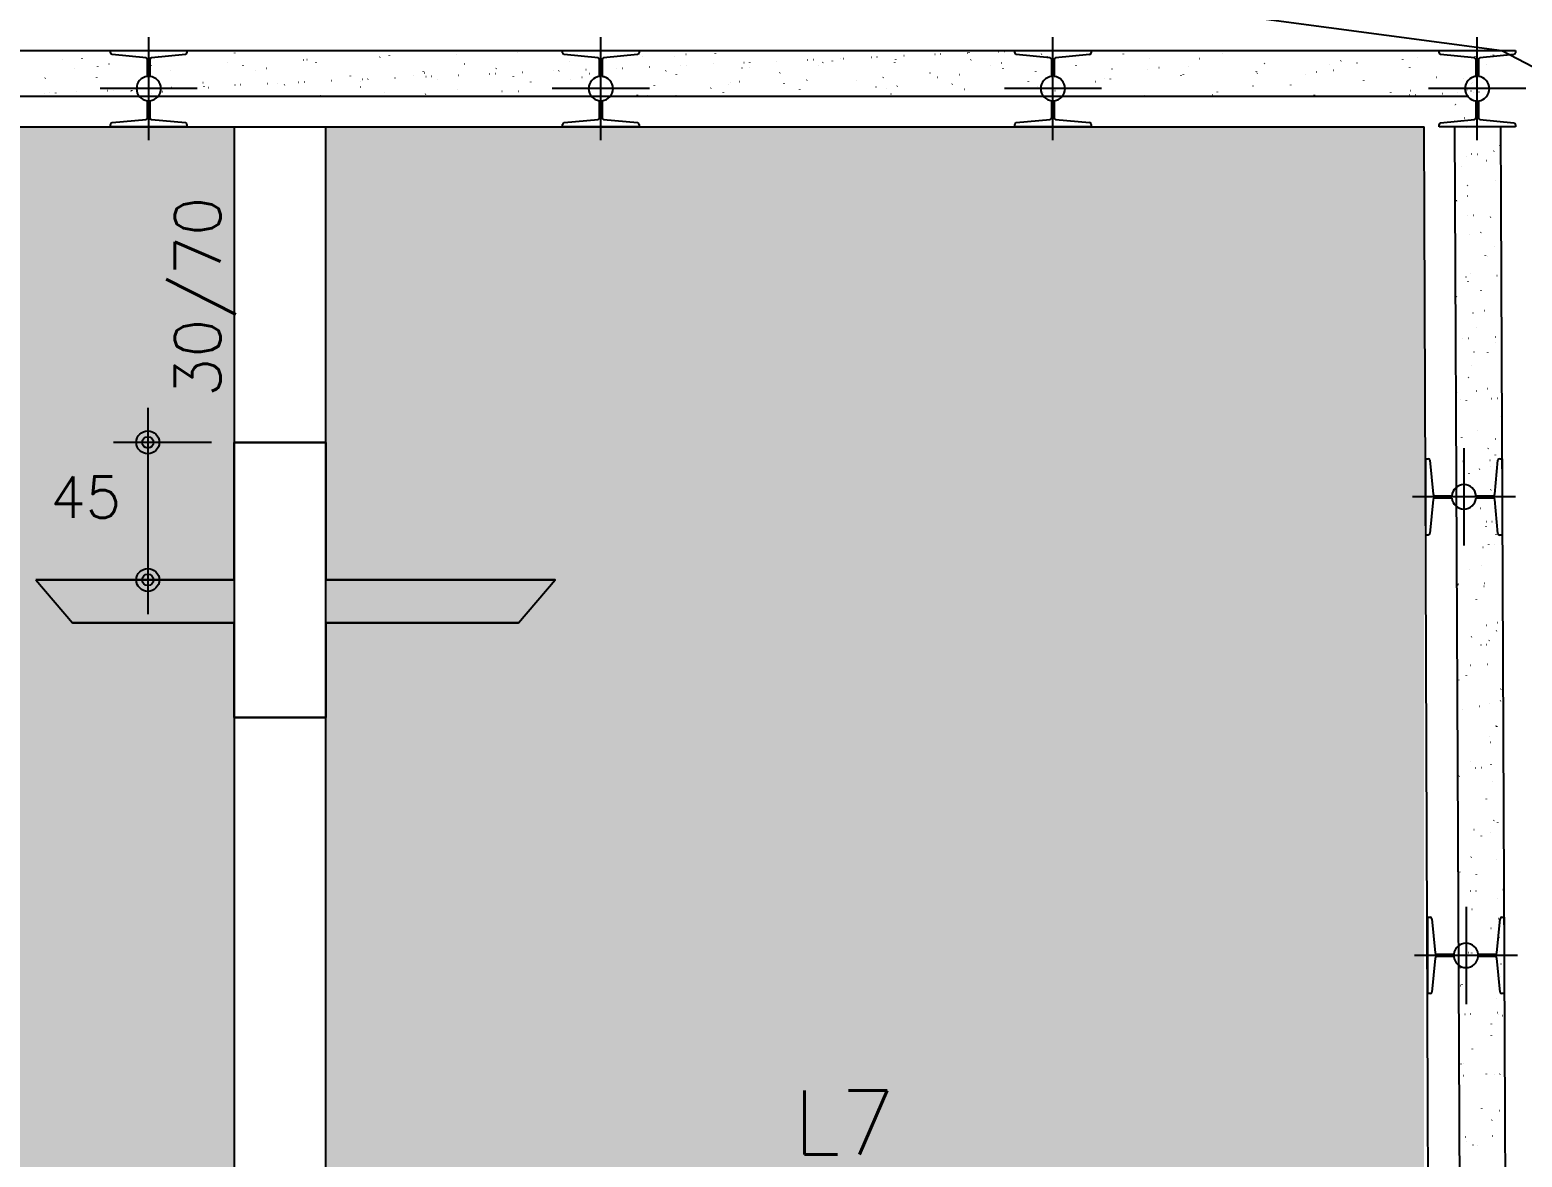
# Model space of a CAD drawing. Extents: x -40810 to 33675, y -2018 to 21213.
# Drawn here: x 17947 to 18435.5, y 3717.1 to 4086 of the extents above; entities that cross this region are included whole.
import ezdxf

# ---------------------------------------------------------------- set-up
doc = ezdxf.new("R2010")
doc.units = 0
doc.layers.get('0').update_dxf_attribs({"color": 1, "lineweight": 9})
for name, color, linetype in [('1', 5, 'Continuous'), ('10', 7, 'Continuous'), ('11', 22, 'Continuous'), ('130', 24, 'Continuous'), ('18', 9, 'Continuous'), ('19', 5, 'Continuous'), ('26', 1, 'Continuous'), ('30', 15, 'Continuous'), ('49', 20, 'Continuous'), ('51', 6, 'Continuous')]:
    doc.layers.add(name, color=color, linetype=linetype)
doc.styles.get("Standard").update_dxf_attribs({"font": 'romans.shx', "width": 0.8})

# ---------------------------------------------------------------- blocks, each defined once
blk = doc.blocks.new('_H9EFD498501-004')
for p, q in [((3967.79707, 4538.420024), (3967.842727, 4538.479525)), ((3963.982634, 4534.635244), (3963.998835, 4534.638835)), ((3963.982634, 4534.635244), (3963.982634, 4534.635244)), ((3958.55694, 4529.193297), (3958.55694, 4529.193297)), ((3958.55694, 4529.193297), (3958.55694, 4529.193297)), ((3958.55694, 4529.193297), (3958.55694, 4529.193297)), ((3961.542046, 4530.268318), (3961.587704, 4530.32782)), ((3962.868451, 4529.784808), (3962.878241, 4529.859166)), ((3963.534407, 4529.410618), (3963.609335, 4529.41389)), ((3965.407622, 4529.492405), (3965.482551, 4529.495676)), ((3957.466791, 4524.957342), (3957.466791, 4524.957342)), ((3957.466791, 4524.957342), (3957.466791, 4524.957342)), ((3957.466791, 4524.957342), (3957.466791, 4524.957342)), ((3957.798164, 4525.389195), (3957.843821, 4525.448697)), ((3957.487719, 4520.304798), (3957.487719, 4520.304798)), ((3957.487719, 4520.304798), (3957.487719, 4520.304798)), ((3960.62039, 4520.999294), (3960.693612, 4521.015527)), ((3961.277664, 4517.701573), (3961.287453, 4517.775932)), ((3957.53837, 4509.044691), (3957.53837, 4509.044691)), ((3957.53837, 4509.044691), (3957.53837, 4509.044691)), ((3962.961383, 4509.281465), (3963.036311, 4509.284736)), ((3965.003497, 4509.080448), (3965.076719, 4509.096681)), ((3970.369298, 4510.146527), (3970.414955, 4510.206029)), ((3972.364767, 4511.877087), (3972.374557, 4511.951445)), ((3957.545646, 4507.427082), (3957.545646, 4507.427082)), ((3957.545646, 4507.427082), (3957.545646, 4507.427082)), ((3957.545646, 4507.427082), (3957.545646, 4507.427082)), ((3959.613455, 4505.060652), (3959.623244, 4505.13501)), ((3961.342387, 4508.2688), (3961.415609, 4508.285033)), ((3967.9723, 4507.022698), (3968.017957, 4507.0822)), ((3970.876769, 4500.574615), (3970.886558, 4500.648974)), ((3957.603573, 4494.549367), (3957.603573, 4494.549367)), ((3957.603573, 4494.549367), (3957.603573, 4494.549367)), ((3961.698274, 4495.45714), (3961.771496, 4495.473373)), ((3961.717276, 4498.870993), (3961.762933, 4498.930494)), ((3957.608222, 4493.515968), (3957.608222, 4493.515968)), ((3957.608222, 4493.515968), (3957.608222, 4493.515968)), ((3957.608222, 4493.515968), (3957.608222, 4493.515968)), ((3957.624257, 4489.951194), (3957.624257, 4489.951194)), ((3957.624257, 4489.951194), (3957.624257, 4489.951194)), ((3957.624257, 4489.951194), (3957.624257, 4489.951194)), ((3957.973393, 4493.99187), (3958.019051, 4494.051371)), ((3958.125456, 4493.75818), (3958.135245, 4493.832538)), ((3972.503722, 4489.593958), (3972.578651, 4489.597229)), ((3957.628785, 4488.944504), (3957.628785, 4488.944504)), ((3957.628785, 4488.944504), (3957.628785, 4488.944504)), ((3957.628785, 4488.944504), (3957.628785, 4488.944504)), ((3961.78893, 4489.12614), (3961.863858, 4489.129411)), ((3963.662145, 4489.207926), (3963.737074, 4489.211198)), ((3969.285981, 4488.491381), (3969.29577, 4488.565739)), ((3957.6615, 4481.671651), (3957.6615, 4481.671651)), ((3957.6615, 4481.671651), (3957.6615, 4481.671651)), ((3957.6615, 4481.671651), (3957.6615, 4481.671651)), ((3962.420271, 4482.726645), (3962.493493, 4482.742878)), ((3966.081381, 4483.538294), (3966.154604, 4483.554527)), ((3967.621772, 4475.850459), (3967.631561, 4475.924817)), ((3968.14753, 4475.625373), (3968.193187, 4475.684874)), ((3970.544528, 4478.749201), (3970.590185, 4478.808703)), ((3962.776158, 4469.914986), (3962.84938, 4469.931219)), ((3957.719201, 4468.844317), (3957.719201, 4468.844317)), ((3957.719201, 4468.844317), (3957.719201, 4468.844317)), ((3957.719427, 4468.793936), (3957.719427, 4468.793936)), ((3957.719427, 4468.793936), (3957.719427, 4468.793936)), ((3961.215906, 4468.996986), (3961.290834, 4469.000258)), ((3961.892506, 4467.473667), (3961.938163, 4467.533169)), ((3971.331269, 4469.438633), (3971.406198, 4469.441904)), ((3957.749652, 4462.074595), (3957.749652, 4462.074595)), ((3957.749652, 4462.074595), (3957.749652, 4462.074595)), ((3957.749652, 4462.074595), (3957.749652, 4462.074595)), ((3958.148623, 4462.594544), (3958.19428, 4462.654045)), ((3966.133773, 4464.547988), (3966.143563, 4464.622346)), ((3957.777354, 4455.91622), (3957.777354, 4455.91622)), ((3957.777354, 4455.91622), (3957.777354, 4455.91622)), ((3957.777354, 4455.91622), (3957.777354, 4455.91622)), ((3963.498155, 4457.184491), (3963.571378, 4457.200724)), ((3967.159265, 4457.99614), (3967.232488, 4458.012373)), ((3964.542985, 4452.464753), (3964.552775, 4452.539112)), ((3957.809616, 4448.74413), (3957.809616, 4448.74413)), ((3957.809616, 4448.74413), (3957.809616, 4448.74413)), ((3957.809616, 4448.74413), (3957.809616, 4448.74413)), ((3960.043453, 4448.841661), (3960.118381, 4448.844933)), ((3961.916668, 4448.923448), (3961.991597, 4448.926719)), ((3970.719758, 4447.351876), (3970.765415, 4447.411377)), ((3970.758245, 4449.309479), (3970.833174, 4449.312751)), ((3957.835281, 4443.038504), (3957.835281, 4443.038504)), ((3957.835281, 4443.038504), (3957.835281, 4443.038504)), ((3963.854042, 4444.372832), (3963.927264, 4444.389065)), ((3968.32276, 4444.228047), (3968.368417, 4444.287548)), ((3962.067736, 4436.076341), (3962.113393, 4436.135843)), ((3962.878776, 4439.823831), (3962.888566, 4439.89819)), ((3958.323853, 4431.197218), (3958.36951, 4431.25672)), ((3964.57604, 4431.642337), (3964.649262, 4431.65857)), ((3968.23715, 4432.453986), (3968.310372, 4432.470218)), ((3957.891083, 4430.633222), (3957.891083, 4430.633222)), ((3957.891083, 4430.633222), (3957.891083, 4430.633222)), ((3957.891083, 4430.633222), (3957.891083, 4430.633222)), ((3957.893208, 4430.160789), (3957.893208, 4430.160789)), ((3957.893208, 4430.160789), (3957.893208, 4430.160789)), ((3957.893208, 4430.160789), (3957.893208, 4430.160789)), ((3957.900031, 4428.643943), (3957.900031, 4428.643943)), ((3957.900031, 4428.643943), (3957.900031, 4428.643943)), ((3959.470429, 4428.712508), (3959.545357, 4428.715779)), ((3961.390778, 4428.52136), (3961.400567, 4428.595718)), ((3969.585792, 4429.154154), (3969.660721, 4429.157425)), ((3971.459007, 4429.23594), (3971.533936, 4429.239212)), ((3972.551302, 4423.254561), (3972.561092, 4423.328919)), ((3957.951135, 4417.283073), (3957.951135, 4417.283073)), ((3957.951135, 4417.283073), (3957.951135, 4417.283073)), ((3959.79999, 4416.438126), (3959.809779, 4416.512484)), ((3964.931926, 4418.830677), (3965.005148, 4418.84691)), ((3968.497989, 4412.830721), (3968.543647, 4412.890223)), ((3970.894988, 4415.95455), (3970.940645, 4416.014052)), ((3957.990447, 4408.543756), (3957.990447, 4408.543756)), ((3957.990447, 4408.543756), (3957.990447, 4408.543756)), ((3957.990447, 4408.543756), (3957.990447, 4408.543756)), ((3958.297976, 4408.557183), (3958.372904, 4408.560454)), ((3960.171191, 4408.638969), (3960.24612, 4408.64224)), ((3969.012768, 4409.025001), (3969.087696, 4409.028272)), ((3969.315034, 4406.911831), (3969.388256, 4406.928064)), ((3970.887093, 4410.613639), (3970.896883, 4410.687997)), ((3958.009062, 4404.405358), (3958.009062, 4404.405358)), ((3958.009062, 4404.405358), (3958.009062, 4404.405358)), ((3958.009062, 4404.405358), (3958.009062, 4404.405358)), ((3958.015894, 4402.886577), (3958.015894, 4402.886577)), ((3958.135781, 4403.797204), (3958.14557, 4403.871562)), ((3962.242966, 4404.679016), (3962.288623, 4404.738517)), ((3965.653924, 4406.100183), (3965.727146, 4406.116416)), ((3958.032514, 4399.191848), (3958.032514, 4399.191848)), ((3958.032514, 4399.191848), (3958.032514, 4399.191848)), ((3958.032514, 4399.191848), (3958.032514, 4399.191848)), ((3958.499083, 4399.799893), (3958.54474, 4399.859394)), ((3969.399095, 4399.311168), (3969.408884, 4399.385526)), ((3966.00981, 4393.288523), (3966.083033, 4393.304756)), ((3958.06699, 4391.527642), (3958.06699, 4391.527642)), ((3958.06699, 4391.527642), (3958.06699, 4391.527642)), ((3958.080862, 4388.443569), (3958.080862, 4388.443569)), ((3958.080862, 4388.443569), (3958.080862, 4388.443569)), ((3958.080862, 4388.443569), (3958.080862, 4388.443569)), ((3967.808307, 4387.227933), (3967.818096, 4387.302292)), ((3967.840315, 4388.869675), (3967.915243, 4388.872947)), ((3969.71353, 4388.951462), (3969.788459, 4388.954733)), ((3971.070217, 4384.557224), (3971.115875, 4384.616726)), ((3958.124917, 4378.649927), (3958.124917, 4378.649927)), ((3958.124917, 4378.649927), (3958.124917, 4378.649927)), ((3958.124917, 4378.649927), (3958.124917, 4378.649927)), ((3966.731808, 4380.558029), (3966.80503, 4380.574262)), ((3968.673219, 4381.433396), (3968.718876, 4381.492897)), ((3970.392918, 4381.369677), (3970.46614, 4381.38591)), ((3962.418196, 4373.28169), (3962.463853, 4373.341192)), ((3966.144098, 4374.587011), (3966.153887, 4374.66137)), ((3958.171278, 4368.343382), (3958.171278, 4368.343382)), ((3958.173945, 4367.750475), (3958.173945, 4367.750475)), ((3958.173945, 4367.750475), (3958.173945, 4367.750475)), ((3958.173945, 4367.750475), (3958.173945, 4367.750475)), ((3958.425714, 4368.35449), (3958.500643, 4368.357762)), ((3958.674313, 4368.402567), (3958.71997, 4368.462069)), ((3967.087694, 4367.746369), (3967.160917, 4367.762602)), ((3967.267291, 4368.740522), (3967.342219, 4368.743793)), ((3958.182844, 4365.772211), (3958.182844, 4365.772211)), ((3958.182844, 4365.772211), (3958.182844, 4365.772211)), ((3964.656099, 4363.28454), (3964.665889, 4363.358898)), ((3958.240771, 4352.894496), (3958.240771, 4352.894496)), ((3958.240771, 4352.894496), (3958.240771, 4352.894496)), ((3958.240771, 4352.894496), (3958.240771, 4352.894496)), ((3967.809692, 4355.015874), (3967.882914, 4355.032107)), ((3971.245447, 4353.159899), (3971.291104, 4353.2194)), ((3971.470802, 4355.827523), (3971.544024, 4355.843756)), ((3958.261693, 4348.243194), (3958.261693, 4348.243194)), ((3958.261693, 4348.243194), (3958.261693, 4348.243194)), ((3958.261693, 4348.243194), (3958.261693, 4348.243194)), ((3963.065311, 4351.201306), (3963.075101, 4351.275664)), ((3966.094838, 4348.585197), (3966.169766, 4348.588468)), ((3967.968053, 4348.666983), (3968.042982, 4348.670255)), ((3968.848449, 4350.03607), (3968.894106, 4350.095572)), ((3958.298698, 4340.01678), (3958.298698, 4340.01678)), ((3958.298698, 4340.01678), (3958.298698, 4340.01678)), ((3961.401102, 4338.560384), (3961.410892, 4338.634742)), ((3962.593425, 4341.884364), (3962.639083, 4341.943866)), ((3968.165579, 4342.204215), (3968.238801, 4342.220448)), ((3958.315376, 4336.309102), (3958.315376, 4336.309102)), ((3958.315376, 4336.309102), (3958.315376, 4336.309102)), ((3958.315376, 4336.309102), (3958.315376, 4336.309102)), ((3958.849543, 4337.005241), (3958.8952, 4337.064743)), ((3972.664416, 4334.074348), (3972.674206, 4334.148706)), ((3965.521814, 4328.456043), (3965.596742, 4328.459315)), ((3968.887576, 4329.47372), (3968.960798, 4329.489953)), ((3972.548686, 4330.285369), (3972.621908, 4330.301602)), ((3958.352109, 4328.143007), (3958.352109, 4328.143007)), ((3958.352109, 4328.143007), (3958.352109, 4328.143007)), ((3958.356625, 4327.139064), (3958.356625, 4327.139064)), ((3958.356625, 4327.139064), (3958.356625, 4327.139064)), ((3958.356625, 4327.139064), (3958.356625, 4327.139064)), ((3959.913104, 4327.257912), (3959.922893, 4327.332271)), ((3969.023679, 4318.638744), (3969.069336, 4318.698246)), ((3971.073628, 4321.991113), (3971.083418, 4322.065472)), ((3971.420677, 4321.762573), (3971.466334, 4321.822075)), ((3958.407532, 4315.82196), (3958.407532, 4315.82196)), ((3958.407532, 4315.82196), (3958.407532, 4315.82196)), ((3958.407532, 4315.82196), (3958.407532, 4315.82196)), ((3958.414552, 4314.261349), (3958.414552, 4314.261349)), ((3958.414552, 4314.261349), (3958.414552, 4314.261349)), ((3969.243463, 4316.662061), (3969.316685, 4316.678294)), ((3962.768655, 4310.487039), (3962.814312, 4310.54654)), ((3969.409419, 4309.350191), (3969.419209, 4309.42455)), ((3958.442524, 4308.04282), (3958.442524, 4308.04282)), ((3958.442524, 4308.04282), (3958.442524, 4308.04282)), ((3958.442524, 4308.04282), (3958.442524, 4308.04282)), ((3958.456807, 4304.867728), (3958.456807, 4304.867728)), ((3958.456807, 4304.867728), (3958.456807, 4304.867728)), ((3958.456807, 4304.867728), (3958.456807, 4304.867728)), ((3959.024773, 4305.607916), (3959.07043, 4305.667417)), ((3964.349361, 4308.300718), (3964.424289, 4308.30399)), ((3966.222576, 4308.382505), (3966.297505, 4308.385776)), ((3969.96546, 4303.931566), (3970.038683, 4303.947799)), ((3958.472479, 4301.383633), (3958.472479, 4301.383633)), ((3958.472479, 4301.383633), (3958.472479, 4301.383633)), ((3958.472479, 4301.383633), (3958.472479, 4301.383633)), ((3967.921421, 4298.04772), (3967.93121, 4298.122078)), ((3970.321347, 4291.119906), (3970.394569, 4291.136139)), ((3971.595907, 4290.365248), (3971.641564, 4290.424749)), ((3958.530406, 4288.505918), (3958.530406, 4288.505918)), ((3958.530406, 4288.505918), (3958.530406, 4288.505918)), ((3958.53294, 4287.942633), (3958.53294, 4287.942633)), ((3958.53294, 4287.942633), (3958.53294, 4287.942633)), ((3963.776337, 4288.171565), (3963.851265, 4288.174836)), ((3966.330633, 4285.964486), (3966.340422, 4286.038844)), ((3969.198909, 4287.241419), (3969.244566, 4287.30092)), ((3958.588333, 4275.628202), (3958.588333, 4275.628202)), ((3958.588333, 4275.628202), (3958.588333, 4275.628202)), ((3958.588333, 4275.628202), (3958.588333, 4275.628202)), ((3962.943885, 4279.089713), (3962.989542, 4279.149215)), ((3971.043345, 4278.389412), (3971.116567, 4278.405645)), ((3958.598237, 4273.426355), (3958.598237, 4273.426355)), ((3958.598237, 4273.426355), (3958.598237, 4273.426355)), ((3958.598237, 4273.426355), (3958.598237, 4273.426355)), ((3959.200002, 4274.21059), (3959.245659, 4274.270092)), ((3964.666424, 4273.323564), (3964.676213, 4273.397922)), ((3958.623355, 4267.842446), (3958.623355, 4267.842446)), ((3958.623355, 4267.842446), (3958.623355, 4267.842446)), ((3958.623355, 4267.842446), (3958.623355, 4267.842446)), ((3962.603884, 4268.01624), (3962.678812, 4268.019511)), ((3964.477099, 4268.098026), (3964.552028, 4268.101298)), ((3971.399231, 4265.577752), (3971.472453, 4265.593985)), ((3973.318676, 4268.484058), (3973.393605, 4268.487329)), ((3958.64626, 4262.750487), (3958.64626, 4262.750487)), ((3958.64626, 4262.750487), (3958.64626, 4262.750487)), ((3963.178425, 4262.021092), (3963.188215, 4262.095451)), ((3969.374139, 4255.844093), (3969.419796, 4255.903595)), ((3971.771137, 4258.967922), (3971.816794, 4259.027423)), ((3972.121229, 4252.847257), (3972.194451, 4252.86349)), ((3958.704187, 4249.872771), (3958.704187, 4249.872771)), ((3958.704187, 4249.872771), (3958.704187, 4249.872771)), ((3958.704187, 4249.872771), (3958.704187, 4249.872771)), ((3958.713771, 4247.742259), (3958.713771, 4247.742259)), ((3958.713771, 4247.742259), (3958.713771, 4247.742259)), ((3961.587637, 4249.937858), (3961.597427, 4250.012216)), ((3962.03086, 4247.887086), (3962.105788, 4247.890358)), ((3963.119115, 4247.692388), (3963.164772, 4247.751889)), ((3972.146223, 4248.328733), (3972.221152, 4248.332004)), ((3958.739668, 4241.984982), (3958.739668, 4241.984982)), ((3958.739668, 4241.984982), (3958.739668, 4241.984982)), ((3958.739668, 4241.984982), (3958.739668, 4241.984982)), ((3959.375232, 4242.813265), (3959.420889, 4242.872766)), ((3972.674741, 4244.113371), (3972.68453, 4244.18773)), ((3958.762114, 4236.995055), (3958.762114, 4236.995055)), ((3959.297119, 4237.113663), (3959.370341, 4237.129896)), ((3959.923428, 4237.296936), (3959.933218, 4237.371294)), ((3972.477115, 4240.035598), (3972.550337, 4240.051831)), ((3971.186742, 4232.8109), (3971.196532, 4232.885258)), ((3958.799169, 4228.757343), (3958.799169, 4228.757343)), ((3958.804186, 4227.642072), (3958.804186, 4227.642072)), ((3958.804186, 4227.642072), (3958.804186, 4227.642072)), ((3958.804186, 4227.642072), (3958.804186, 4227.642072)), ((3960.858407, 4227.731761), (3960.933335, 4227.735033)), ((3962.731622, 4227.813548), (3962.806551, 4227.816819)), ((3971.573199, 4228.199579), (3971.648128, 4228.202851)), ((3971.946367, 4227.570596), (3971.992024, 4227.630098)), ((3973.199113, 4227.305103), (3973.272335, 4227.321336)), ((3958.820041, 4224.11734), (3958.820041, 4224.11734)), ((3958.820041, 4224.11734), (3958.820041, 4224.11734)), ((3958.820041, 4224.11734), (3958.820041, 4224.11734)), ((3969.549369, 4224.446768), (3969.595026, 4224.506269)), ((3969.595954, 4220.727666), (3969.605744, 4220.802024)), ((3963.294345, 4216.295062), (3963.340002, 4216.354563)), ((3958.877968, 4211.239624), (3958.877968, 4211.239624)), ((3959.550462, 4211.415939), (3959.596119, 4211.47544)), ((3960.375003, 4211.571509), (3960.448226, 4211.587742)), ((3973.554999, 4214.493444), (3973.628222, 4214.509677)), ((3958.881099, 4210.543608), (3958.881099, 4210.543608)), ((3958.881099, 4210.543608), (3958.881099, 4210.543608)), ((3958.881099, 4210.543608), (3958.881099, 4210.543608)), ((3958.894602, 4207.541885), (3958.894602, 4207.541885)), ((3958.894602, 4207.541885), (3958.894602, 4207.541885)), ((3960.285383, 4207.602608), (3960.360311, 4207.605879)), ((3967.931745, 4208.086744), (3967.941535, 4208.161102)), ((3970.400746, 4208.044254), (3970.475675, 4208.047526)), ((3972.273961, 4208.126041), (3972.34889, 4208.129312)), ((3958.935895, 4198.361909), (3958.935895, 4198.361909)), ((3958.935895, 4198.361909), (3958.935895, 4198.361909)), ((3958.935895, 4198.361909), (3958.935895, 4198.361909)), ((3966.443747, 4196.784272), (3966.453536, 4196.858631)), ((3969.724598, 4193.049442), (3969.770255, 4193.108943)), ((3972.121596, 4196.173271), (3972.167254, 4196.232772)), ((3958.985017, 4187.441698), (3958.985017, 4187.441698)), ((3958.985017, 4187.441698), (3958.985017, 4187.441698)), ((3958.985017, 4187.441698), (3958.985017, 4187.441698)), ((3959.11293, 4187.447283), (3959.187858, 4187.450554)), ((3960.986145, 4187.529069), (3961.061074, 4187.532341)), ((3969.827722, 4187.915101), (3969.902651, 4187.918372)), ((3958.993822, 4185.484193), (3958.993822, 4185.484193)), ((3961.452887, 4186.029355), (3961.52611, 4186.045588)), ((3963.469575, 4184.897736), (3963.515232, 4184.957238)), ((3964.852959, 4184.701038), (3964.862748, 4184.775396))]:
    blk.add_line(p, q)
blk = doc.blocks.new('_H9EFD498501-005')
for p, q in [((3501.920437, 4540.073619), (3501.930226, 4540.147977)), ((3508.216231, 4540.370716), (3508.261888, 4540.430218)), ((3516.985874, 4538.662909), (3517.059096, 4538.679142)), ((3525.758853, 4541.065568), (3525.768642, 4541.139926)), ((3530.16587, 4541.584844), (3530.239092, 4541.601077)), ((3533.18327, 4541.282705), (3533.228927, 4541.342207)), ((3555.753311, 4539.070866), (3555.798968, 4539.130367)), ((3558.150309, 4542.194695), (3558.195966, 4542.254196)), ((3580.72035, 4539.982855), (3580.766007, 4540.042356)), ((3581.777297, 4540.136264), (3581.850519, 4540.152497)), ((3584.77242, 4539.121116), (3584.78221, 4539.195475)), ((3605.687389, 4540.894844), (3605.733046, 4540.954346)), ((3608.787047, 4541.451516), (3608.796836, 4541.525874)), ((3630.654428, 4541.806833), (3630.700085, 4541.866335)), ((3632.698884, 4543.001152), (3632.708674, 4543.07551)), ((3633.388724, 4538.687684), (3633.461946, 4538.703917)), ((3650.595941, 4542.502433), (3650.669163, 4542.518666)), ((3655.621467, 4542.718822), (3655.667124, 4542.778324)), ((3667.800614, 4539.507064), (3667.810404, 4539.581423)), ((3691.712452, 4541.056701), (3691.722241, 4541.131059)), ((3702.207368, 4541.053853), (3702.28059, 4541.070086)), ((3705.868478, 4541.865501), (3705.9417, 4541.881734)), ((3705.903418, 4538.266341), (3705.978347, 4538.269612)), ((3714.744995, 4538.652373), (3714.819923, 4538.655644)), ((3715.550868, 4542.048649), (3715.560657, 4542.123007)), ((3724.860358, 4539.094019), (3724.935287, 4539.09729)), ((3726.733573, 4539.175805), (3726.808502, 4539.179077)), ((3735.57515, 4539.561837), (3735.650079, 4539.565108)), ((3745.690513, 4540.003483), (3745.765442, 4540.006755)), ((3747.563729, 4540.085269), (3747.638657, 4540.088541)), ((3749.2346, 4538.215073), (3749.280257, 4538.274575)), ((3750.726019, 4539.112249), (3750.735808, 4539.186608)), ((3753.818795, 4539.605273), (3753.892017, 4539.621506)), ((3756.405306, 4540.471301), (3756.480234, 4540.474573)), ((3757.479905, 4540.416922), (3757.553127, 4540.433155)), ((3766.520669, 4540.912947), (3766.595597, 4540.916219)), ((3768.393884, 4540.994734), (3768.468813, 4540.998005)), ((3774.201639, 4539.127062), (3774.247296, 4539.186564)), ((3774.564435, 4540.104198), (3774.574225, 4540.178556)), ((3777.235461, 4541.380765), (3777.31039, 4541.384037)), ((3787.350824, 4541.822412), (3787.425753, 4541.825683)), ((3789.22404, 4541.904198), (3789.298968, 4541.907469)), ((3798.065616, 4542.29023), (3798.140545, 4542.293501)), ((3798.579062, 4542.434597), (3798.588851, 4542.508955)), ((3799.168678, 4540.039052), (3799.214335, 4540.098553)), ((3808.18098, 4542.731876), (3808.255908, 4542.735147)), ((3809.091332, 4538.968342), (3809.164554, 4538.984575)), ((3810.054195, 4542.813662), (3810.129124, 4542.816934)), ((3822.271328, 4541.890277), (3822.34455, 4541.90651)), ((3824.135717, 4540.951041), (3824.181374, 4541.010542)), ((3849.102756, 4541.86303), (3849.148413, 4541.922531)), ((3857.592629, 4540.490146), (3857.602419, 4540.564504)), ((3873.882755, 4540.441697), (3873.955977, 4540.45793)), ((3874.069795, 4542.775019), (3874.115452, 4542.834521)), ((3881.504466, 4542.039782), (3881.514256, 4542.11414)), ((3895.292951, 4538.807885), (3895.338608, 4538.867387)), ((3905.342883, 4543.03173), (3905.349997, 4543.085768)), ((3916.606197, 4538.545694), (3916.615986, 4538.620053)), ((3920.25999, 4539.719874), (3920.305647, 4539.779376)), ((3925.494182, 4538.993117), (3925.567404, 4539.00935)), ((3940.518034, 4540.095331), (3940.527823, 4540.169689)), ((3942.701399, 4542.807865), (3942.774621, 4542.824098)), ((3945.227029, 4540.631863), (3945.272686, 4540.691365)), ((3964.35645, 4541.087279), (3964.36624, 4541.161638)), ((3967.79707, 4538.420024), (3967.842727, 4538.479525)), ((3970.194068, 4541.543853), (3970.239725, 4541.603354)), ((3976.37318, 4542.324006), (3976.37318, 4542.324006)), ((3496.117547, 4534.036512), (3496.190769, 4534.052745)), ((3505.819233, 4537.246887), (3505.86489, 4537.306389)), ((3513.00754, 4534.249132), (3513.01733, 4534.323491)), ((3513.324764, 4537.851261), (3513.397986, 4537.867494)), ((3530.786272, 4538.158877), (3530.831929, 4538.218378)), ((3537.022167, 4536.579532), (3537.031956, 4536.65389)), ((3560.934004, 4538.129168), (3560.943794, 4538.203526)), ((3564.936191, 4536.402681), (3565.009413, 4536.418914)), ((3568.597301, 4537.214329), (3568.670523, 4537.230562)), ((3596.035734, 4534.63508), (3596.045524, 4534.709439)), ((3599.879425, 4533.637234), (3599.954354, 4533.640505)), ((3601.752641, 4533.71902), (3601.827569, 4533.722291)), ((3610.594218, 4534.105051), (3610.669146, 4534.108323)), ((3616.547618, 4534.954101), (3616.62084, 4534.970334)), ((3619.947572, 4536.184717), (3619.957361, 4536.259075)), ((3620.208728, 4535.76575), (3620.28195, 4535.781983)), ((3620.709581, 4534.546698), (3620.784509, 4534.549969)), ((3622.582796, 4534.628484), (3622.657725, 4534.631756)), ((3624.399405, 4533.655128), (3624.445062, 4533.714629)), ((3631.424373, 4535.014516), (3631.499302, 4535.017787)), ((3641.539736, 4535.456162), (3641.614665, 4535.459433)), ((3643.412952, 4535.537948), (3643.48788, 4535.54122)), ((3643.785988, 4537.176665), (3643.795777, 4537.251023)), ((3649.366444, 4534.567117), (3649.412101, 4534.626618)), ((3652.254528, 4535.92398), (3652.329457, 4535.927251)), ((3662.369892, 4536.365626), (3662.44482, 4536.368898)), ((3664.243107, 4536.447413), (3664.318036, 4536.450684)), ((3668.159045, 4533.505521), (3668.232267, 4533.521754)), ((3671.820155, 4534.31717), (3671.893377, 4534.333403)), ((3673.084684, 4536.833444), (3673.159613, 4536.836716)), ((3674.333483, 4535.479106), (3674.37914, 4535.538607)), ((3678.961139, 4534.240265), (3678.970928, 4534.314624)), ((3683.200047, 4537.27509), (3683.274976, 4537.278362)), ((3685.000151, 4537.239105), (3685.073373, 4537.255338)), ((3685.073263, 4537.356877), (3685.148191, 4537.360148)), ((3693.914839, 4537.742908), (3693.989768, 4537.74618)), ((3699.300522, 4536.391095), (3699.346179, 4536.450597)), ((3702.799555, 4535.232214), (3702.809345, 4535.306572)), ((3704.030203, 4538.184555), (3704.105131, 4538.187826)), ((3724.267561, 4537.303084), (3724.313218, 4537.362586)), ((3726.814182, 4537.562613), (3726.823971, 4537.636971)), ((3736.611578, 4535.790525), (3736.6848, 4535.806758)), ((3745.490717, 4533.33595), (3745.536374, 4533.395452)), ((3761.813123, 4533.287763), (3761.822912, 4533.362121)), ((3770.457756, 4534.247939), (3770.503413, 4534.307441)), ((3785.827749, 4535.618162), (3785.837539, 4535.69252)), ((3788.223005, 4534.341945), (3788.296227, 4534.358178)), ((3795.424795, 4535.159929), (3795.470452, 4535.21943)), ((3805.430222, 4538.156693), (3805.503444, 4538.172926)), ((3809.739586, 4537.167798), (3809.749376, 4537.242156)), ((3820.391834, 4536.071918), (3820.437491, 4536.131419)), ((3833.578003, 4538.159746), (3833.587792, 4538.234105)), ((3842.961875, 4533.860078), (3843.007532, 4533.91958)), ((3844.841317, 4533.67371), (3844.851106, 4533.748069)), ((3845.358873, 4536.983907), (3845.40453, 4537.043408)), ((3857.041649, 4536.708113), (3857.114871, 4536.724346)), ((3860.702759, 4537.519762), (3860.775981, 4537.535995)), ((3867.928914, 4534.772067), (3867.974571, 4534.831569)), ((3868.753154, 4535.223347), (3868.762943, 4535.297705)), ((3870.325912, 4537.895896), (3870.371569, 4537.955398)), ((3892.59157, 4536.215295), (3892.60136, 4536.289654)), ((3892.895953, 4535.684056), (3892.94161, 4535.743558)), ((3908.653076, 4535.259534), (3908.726298, 4535.275767)), ((3912.314186, 4536.071182), (3912.387408, 4536.087415)), ((3917.862992, 4536.596046), (3917.908649, 4536.655547)), ((3942.830031, 4537.508035), (3942.875688, 4537.567536)), ((3951.605137, 4534.270844), (3951.614927, 4534.345202)), ((3960.264503, 4533.810954), (3960.337725, 4533.827187)), ((3963.925613, 4534.622602), (3963.998835, 4534.638835)), ((3495.728648, 4529.089912), (3495.803577, 4529.093184)), ((3497.601864, 4529.171699), (3497.676792, 4529.17497)), ((3499.564209, 4529.095182), (3499.609866, 4529.154683)), ((3506.443441, 4529.55773), (3506.518369, 4529.561002)), ((3516.558804, 4529.999377), (3516.633732, 4530.002648)), ((3518.432019, 4530.081163), (3518.506948, 4530.084434)), ((3524.270854, 4529.763096), (3524.280644, 4529.837455)), ((3524.531248, 4530.007171), (3524.576905, 4530.066673)), ((3527.273596, 4530.467195), (3527.348525, 4530.470466)), ((3530.887868, 4528.854349), (3530.96109, 4528.870582)), ((3534.548978, 4529.665998), (3534.6222, 4529.682231)), ((3537.388959, 4530.908841), (3537.463888, 4530.912112)), ((3539.262175, 4530.990627), (3539.337103, 4530.993899)), ((3547.728974, 4532.587933), (3547.802196, 4532.604166)), ((3548.103751, 4531.376659), (3548.17868, 4531.37993)), ((3548.182692, 4531.312733), (3548.192481, 4531.387091)), ((3549.498287, 4530.91916), (3549.543945, 4530.978662)), ((3558.219115, 4531.818305), (3558.294043, 4531.821577)), ((3560.09233, 4531.900091), (3560.167259, 4531.903363)), ((3568.933907, 4532.286123), (3569.008835, 4532.289394)), ((3572.021108, 4532.304681), (3572.030897, 4532.379039)), ((3574.465326, 4531.831149), (3574.510984, 4531.890651)), ((3579.04927, 4532.727769), (3579.124199, 4532.731041)), ((3580.922485, 4532.809556), (3580.997414, 4532.812827)), ((3589.764062, 4533.195587), (3589.838991, 4533.198859)), ((3599.340401, 4531.139353), (3599.413623, 4531.155586)), ((3599.432365, 4532.743138), (3599.478023, 4532.80264)), ((3607.196259, 4529.368281), (3607.206048, 4529.44264)), ((3620.655522, 4528.776005), (3620.701179, 4528.835506)), ((3631.034675, 4530.36023), (3631.044465, 4530.434588)), ((3645.622561, 4529.687994), (3645.668218, 4529.747495)), ((3650.951828, 4529.690773), (3651.02505, 4529.707006)), ((3655.049302, 4532.690629), (3655.059091, 4532.764987)), ((3670.5896, 4530.599983), (3670.635257, 4530.659484)), ((3690.048243, 4528.415779), (3690.058032, 4528.490137)), ((3695.556639, 4531.511972), (3695.602296, 4531.571474)), ((3714.062869, 4530.746178), (3714.072659, 4530.820536)), ((3718.12668, 4529.300132), (3718.172337, 4529.359634)), ((3719.770472, 4532.056941), (3719.843694, 4532.073174)), ((3720.523678, 4532.423961), (3720.569335, 4532.483463)), ((3723.431582, 4532.86859), (3723.504804, 4532.884823)), ((3737.974706, 4532.295814), (3737.984496, 4532.370172)), ((3743.093719, 4530.212122), (3743.139376, 4530.271623)), ((3768.060758, 4531.124111), (3768.106415, 4531.183612)), ((3771.381899, 4530.608362), (3771.455121, 4530.624595)), ((3773.076437, 4528.801726), (3773.086226, 4528.876085)), ((3775.043009, 4531.42001), (3775.116231, 4531.436243)), ((3793.027797, 4532.0361), (3793.073454, 4532.095601)), ((3796.988274, 4530.351363), (3796.998063, 4530.425721)), ((3817.994836, 4532.948089), (3818.040493, 4533.00759)), ((3820.82669, 4531.343311), (3820.83648, 4531.41767)), ((3822.993326, 4529.159782), (3823.066548, 4529.176015)), ((3826.654436, 4529.97143), (3826.727658, 4529.987663)), ((3839.834432, 4532.893365), (3839.907654, 4532.909598)), ((3856.001841, 4528.406911), (3856.011631, 4528.48127)), ((3878.265863, 4528.522851), (3878.339085, 4528.539084)), ((3879.840257, 4529.39886), (3879.850047, 4529.473218)), ((3891.445859, 4531.444785), (3891.519081, 4531.461018)), ((3903.854884, 4531.729259), (3903.864674, 4531.803617)), ((3911.607968, 4528.44434), (3911.653625, 4528.503842)), ((3927.766721, 4533.278895), (3927.776511, 4533.353254)), ((3936.575007, 4529.356329), (3936.620665, 4529.415831)), ((3942.704251, 4528.501154), (3942.77918, 4528.504425)), ((3943.057286, 4529.996206), (3943.130508, 4530.012439)), ((3944.577467, 4528.58294), (3944.652395, 4528.586212)), ((3953.419044, 4528.968972), (3953.493972, 4528.972243)), ((3963.166899, 4532.385867), (3963.166899, 4532.385867)), ((3963.166899, 4532.385867), (3963.166899, 4532.385867)), ((3963.215725, 4532.42261), (3963.215725, 4532.42261)), ((3498.789659, 4528.085768), (3498.789659, 4528.085768)), ((3500.342206, 4528.085768), (3500.342206, 4528.085768)), ((3500.342206, 4528.085768), (3500.342206, 4528.085768)), ((3512.196118, 4528.085768), (3512.196118, 4528.085768)), ((3523.056904, 4528.085768), (3523.056904, 4528.085768)), ((3524.05003, 4528.085768), (3524.05003, 4528.085768)), ((3524.05003, 4528.085768), (3524.05003, 4528.085768)), ((3524.05003, 4528.085768), (3524.05003, 4528.085768)), ((3527.421021, 4528.085768), (3527.421021, 4528.085768)), ((3527.421021, 4528.085768), (3527.421021, 4528.085768)), ((3527.421021, 4528.085768), (3527.421021, 4528.085768)), ((3535.903942, 4528.085768), (3535.903942, 4528.085768)), ((3535.903942, 4528.085768), (3535.903942, 4528.085768)), ((3535.903942, 4528.085768), (3535.903942, 4528.085768)), ((3547.324149, 4528.085768), (3547.324149, 4528.085768)), ((3547.757854, 4528.085768), (3547.757854, 4528.085768)), ((3547.757854, 4528.085768), (3547.757854, 4528.085768)), ((3559.611765, 4528.085768), (3559.611765, 4528.085768)), ((3559.611765, 4528.085768), (3559.611765, 4528.085768)), ((3571.465677, 4528.085768), (3571.465677, 4528.085768)), ((3571.591394, 4528.085768), (3571.591394, 4528.085768)), ((3583.319589, 4528.085768), (3583.319589, 4528.085768)), ((3585.566569, 4528.085768), (3585.566569, 4528.085768)), ((3586.160405, 4528.217418), (3586.233627, 4528.233651)), ((3595.173501, 4528.085768), (3595.173501, 4528.085768)), ((3595.173501, 4528.085768), (3595.173501, 4528.085768)), ((3595.173501, 4528.085768), (3595.173501, 4528.085768)), ((3595.858639, 4528.085768), (3595.858639, 4528.085768)), ((3607.027413, 4528.085768), (3607.027413, 4528.085768)), ((3607.027413, 4528.085768), (3607.027413, 4528.085768)), ((3618.881325, 4528.085768), (3618.881325, 4528.085768)), ((3618.881325, 4528.085768), (3618.881325, 4528.085768)), ((3620.125884, 4528.085768), (3620.125884, 4528.085768)), ((3620.125884, 4528.085768), (3620.125884, 4528.085768)), ((3620.125884, 4528.085768), (3620.125884, 4528.085768)), ((3630.735237, 4528.085768), (3630.735237, 4528.085768)), ((3642.589148, 4528.085768), (3642.589148, 4528.085768)), ((3643.712117, 4528.085768), (3643.712117, 4528.085768)), ((3643.712117, 4528.085768), (3643.712117, 4528.085768)), ((3644.39313, 4528.085768), (3644.39313, 4528.085768)), ((3644.39313, 4528.085768), (3644.39313, 4528.085768)), ((3644.39313, 4528.085768), (3644.39313, 4528.085768)), ((3654.44306, 4528.085768), (3654.44306, 4528.085768)), ((3654.44306, 4528.085768), (3654.44306, 4528.085768)), ((3654.44306, 4528.085768), (3654.44306, 4528.085768)), ((3666.296972, 4528.085768), (3666.296972, 4528.085768)), ((3666.296972, 4528.085768), (3666.296972, 4528.085768)), ((3666.296972, 4528.085768), (3666.296972, 4528.085768)), ((3668.660375, 4528.085768), (3668.660375, 4528.085768)), ((3668.660375, 4528.085768), (3668.660375, 4528.085768)), ((3668.660375, 4528.085768), (3668.660375, 4528.085768)), ((3678.150884, 4528.085768), (3678.150884, 4528.085768)), ((3678.150884, 4528.085768), (3678.150884, 4528.085768)), ((3690.004796, 4528.085768), (3690.004796, 4528.085768)), ((3692.92762, 4528.085768), (3692.92762, 4528.085768)), ((3692.92762, 4528.085768), (3692.92762, 4528.085768)), ((3693.159641, 4528.388143), (3693.205298, 4528.447645)), ((3701.857665, 4528.085768), (3701.857665, 4528.085768)), ((3701.857665, 4528.085768), (3701.857665, 4528.085768)), ((3701.858708, 4528.085768), (3701.858708, 4528.085768)), ((3702.563255, 4528.242193), (3702.636477, 4528.258426)), ((3713.71262, 4528.085768), (3713.71262, 4528.085768)), ((3713.71262, 4528.085768), (3713.71262, 4528.085768)), ((3713.71262, 4528.085768), (3713.71262, 4528.085768)), ((3717.194865, 4528.085768), (3717.194865, 4528.085768)), ((3717.194865, 4528.085768), (3717.194865, 4528.085768)), ((3725.566531, 4528.085768), (3725.566531, 4528.085768)), ((3725.566531, 4528.085768), (3725.566531, 4528.085768)), ((3725.566531, 4528.085768), (3725.566531, 4528.085768)), ((3737.420443, 4528.085768), (3737.420443, 4528.085768)), ((3737.420443, 4528.085768), (3737.420443, 4528.085768)), ((3741.46211, 4528.085768), (3741.46211, 4528.085768)), ((3741.46211, 4528.085768), (3741.46211, 4528.085768)), ((3749.274355, 4528.085768), (3749.274355, 4528.085768)), ((3749.274355, 4528.085768), (3749.274355, 4528.085768)), ((3760.003214, 4528.085768), (3760.003214, 4528.085768)), ((3760.003214, 4528.085768), (3760.003214, 4528.085768)), ((3760.003214, 4528.085768), (3760.003214, 4528.085768)), ((3761.128267, 4528.085768), (3761.128267, 4528.085768)), ((3765.729355, 4528.085768), (3765.729355, 4528.085768)), ((3765.729355, 4528.085768), (3765.729355, 4528.085768)), ((3772.982179, 4528.085768), (3772.982179, 4528.085768)), ((3772.982179, 4528.085768), (3772.982179, 4528.085768)), ((3772.982179, 4528.085768), (3772.982179, 4528.085768)), ((3784.836091, 4528.085768), (3784.836091, 4528.085768)), ((3784.836091, 4528.085768), (3784.836091, 4528.085768)), ((3784.836091, 4528.085768), (3784.836091, 4528.085768)), ((3789.996601, 4528.085768), (3789.996601, 4528.085768)), ((3789.996601, 4528.085768), (3789.996601, 4528.085768)), ((3796.690003, 4528.085768), (3796.690003, 4528.085768)), ((3796.690003, 4528.085768), (3796.690003, 4528.085768)), ((3808.543914, 4528.085768), (3808.543914, 4528.085768)), ((3808.543914, 4528.085768), (3808.543914, 4528.085768)), ((3814.263846, 4528.085768), (3814.263846, 4528.085768)), ((3814.263846, 4528.085768), (3814.263846, 4528.085768)), ((3818.148762, 4528.085768), (3818.148762, 4528.085768)), ((3818.148762, 4528.085768), (3818.148762, 4528.085768)), ((3818.148762, 4528.085768), (3818.148762, 4528.085768)), ((3820.397826, 4528.085768), (3820.397826, 4528.085768)), ((3832.251738, 4528.085768), (3832.251738, 4528.085768)), ((3838.531091, 4528.085768), (3838.531091, 4528.085768)), ((3838.531091, 4528.085768), (3838.531091, 4528.085768)), ((3844.10565, 4528.085768), (3844.10565, 4528.085768)), ((3844.10565, 4528.085768), (3844.10565, 4528.085768)), ((3844.10565, 4528.085768), (3844.10565, 4528.085768)), ((3855.959562, 4528.085768), (3855.959562, 4528.085768)), ((3855.959562, 4528.085768), (3855.959562, 4528.085768)), ((3862.798336, 4528.085768), (3862.798336, 4528.085768)), ((3862.798336, 4528.085768), (3862.798336, 4528.085768)), ((3867.813474, 4528.085768), (3867.813474, 4528.085768)), ((3867.813474, 4528.085768), (3867.813474, 4528.085768)), ((3876.29431, 4528.085768), (3876.29431, 4528.085768)), ((3879.667386, 4528.085768), (3879.667386, 4528.085768)), ((3887.065581, 4528.085768), (3887.065581, 4528.085768)), ((3887.065581, 4528.085768), (3887.065581, 4528.085768)), ((3891.521297, 4528.085768), (3891.521297, 4528.085768)), ((3903.375209, 4528.085768), (3903.375209, 4528.085768)), ((3903.375209, 4528.085768), (3903.375209, 4528.085768)), ((3903.375209, 4528.085768), (3903.375209, 4528.085768)), ((3911.332826, 4528.085768), (3911.332826, 4528.085768)), ((3915.229121, 4528.085768), (3915.229121, 4528.085768)), ((3915.229121, 4528.085768), (3915.229121, 4528.085768)), ((3915.229121, 4528.085768), (3915.229121, 4528.085768)), ((3927.083033, 4528.085768), (3927.083033, 4528.085768)), ((3927.083033, 4528.085768), (3927.083033, 4528.085768)), ((3933.190345, 4528.085768), (3933.190345, 4528.085768)), ((3933.190345, 4528.085768), (3933.190345, 4528.085768)), ((3933.190345, 4528.085768), (3933.190345, 4528.085768)), ((3934.439858, 4528.085768), (3934.439858, 4528.085768)), ((3934.439858, 4528.085768), (3934.439858, 4528.085768)), ((3935.600071, 4528.085768), (3935.600071, 4528.085768)), ((3938.936945, 4528.085768), (3938.936945, 4528.085768)), ((3938.936945, 4528.085768), (3938.936945, 4528.085768)), ((3950.790857, 4528.085768), (3950.790857, 4528.085768))]:
    blk.add_line(p, q)

msp = doc.modelspace()

# ---------------------------------------------------------------- linework, layer by layer
at = {"layer": '1'}
for p in [(16832.927, 4054.277), (18409.009, 2590.529)]:
    msp.add_line(p, (18403.428, 4054.277), dxfattribs=at)
for points in [[(18013.927, 4054.277), (18013.927, 3362.191)], [(18043.927, 3362.191), (18043.927, 4054.277)]]:
    msp.add_lwpolyline(points, dxfattribs=at)
at = {"layer": '130'}
for points in [[(18013.927, 3362.191), (17522.427, 3362.191), (17522.427, 4054.277)], [(18013.927, 3362.191), (17522.427, 4054.277), (18013.927, 4053.969)], [(18013.927, 3362.191), (18013.927, 4053.969), (18013.927, 3362.191)], [(18043.927, 3362.191), (18043.927, 4054.277), (18403.428, 4054.277)], [(18043.927, 3362.191), (18403.428, 4054.277), (18403.448, 3362.191)]]:
    msp.add_solid(points, dxfattribs=at)
at = {"layer": '18'}
for p, q in [((18013.927, 3906.007), (18013.927, 3951.007)), ((18013.927, 3951.007), (18043.927, 3951.007)), ((18043.927, 3951.007), (18043.927, 3906.007)), ((17948.927, 3906.007), (18013.927, 3906.007)), ((18043.927, 3906.007), (18118.927, 3906.007)), ((18013.927, 3892.007), (17960.927, 3892.007)), ((18013.927, 3861.007), (18013.927, 3892.007)), ((18106.927, 3892.007), (18043.927, 3892.007)), ((18043.927, 3892.007), (18043.927, 3861.007)), ((18043.927, 3861.007), (18013.927, 3861.007))]:
    msp.add_line(p, q, dxfattribs=at)
at = {"layer": '19'}
for p, q in [((15198.871, 4508.655), (18428.926, 4079.277)), ((18428.926, 4079.277), (19428.235, 3551.548))]:
    msp.add_line(p, q, dxfattribs=at)
at = {"layer": '26', "color": 3, "linetype": 'Continuous'}
for p, q in [((17985.633, 3962.257), (17985.633, 3894.757)), ((18006.427, 3951.007), (17974.383, 3951.007)), ((18013.927, 3951.007), (18013.927, 3951.007)), ((18006.427, 3906.007), (17974.383, 3906.007)), ((18013.927, 3906.007), (18013.927, 3906.007))]:
    msp.add_line(p, q, dxfattribs=at)
for centre, radius in [((17985.633, 3951.007), 3.746), ((17985.633, 3951.007), 1.867), ((17985.633, 3906.007), 3.746), ((17985.633, 3906.007), 1.867)]:
    msp.add_circle(centre, radius, dxfattribs=at)
at = {"layer": '30'}
msp.add_lwpolyline([(17948.927, 3906.007), (17960.927, 3892.007), (18013.927, 3892.007), (18013.927, 3861.007), (18043.927, 3861.007), (18043.927, 3892.007), (18106.927, 3892.007), (18118.927, 3906.007), (18043.927, 3906.007), (18043.927, 3951.007), (18013.927, 3951.007), (18013.927, 3906.007), (17948.927, 3906.007)], dxfattribs=at)
at = {"layer": '49'}
for p, q in [((16832.927, 4079.277), (18433.313, 4079.277)), ((16832.927, 4064.277), (18418.083, 4064.277)), ((18413.425, 4054.255), (18425.407, 1390.603)), ((18428.425, 4054.255), (18447.907, -276.676))]:
    msp.add_line(p, q, dxfattribs=at)
at = {"layer": '51'}
for p, q in [((17973.427, 4078.523), (17973.427, 4079.277)), ((17973.427, 4079.277), (17998.427, 4079.277)), ((17985.927, 4049.928), (17985.927, 4083.626)), ((17998.427, 4079.277), (17998.427, 4078.523)), ((18121.427, 4078.523), (18121.427, 4079.277)), ((18121.427, 4079.277), (18146.427, 4079.277)), ((18133.927, 4049.928), (18133.927, 4083.626)), ((18146.427, 4079.277), (18146.427, 4078.523)), ((18269.427, 4078.523), (18269.427, 4079.277)), ((18269.427, 4079.277), (18294.427, 4079.277)), ((18281.927, 4049.928), (18281.927, 4083.626)), ((18294.427, 4079.277), (18294.427, 4078.523)), ((18408.313, 4078.5), (18408.313, 4079.255)), ((18408.313, 4079.255), (18433.313, 4079.255)), ((18420.813, 4049.906), (18420.813, 4083.603)), ((18433.313, 4079.255), (18433.313, 4078.5)), ((17985.051, 4076.85), (17973.91, 4077.914)), ((17985.534, 4070.759), (17985.534, 4076.241)), ((17986.321, 4076.242), (17986.321, 4070.759)), ((17997.944, 4077.914), (17986.804, 4076.85)), ((18133.051, 4076.85), (18121.91, 4077.914)), ((18133.534, 4070.759), (18133.534, 4076.241)), ((18134.321, 4076.242), (18134.321, 4070.759)), ((18145.944, 4077.914), (18134.804, 4076.85)), ((18281.051, 4076.85), (18269.91, 4077.914)), ((18281.534, 4070.759), (18281.534, 4076.241)), ((18282.321, 4076.242), (18282.321, 4070.759)), ((18293.944, 4077.914), (18282.804, 4076.85)), ((18419.936, 4076.827), (18408.796, 4077.892)), ((18420.419, 4070.736), (18420.419, 4076.219)), ((18421.206, 4076.22), (18421.206, 4070.736)), ((18432.83, 4077.892), (18421.689, 4076.827)), ((18001.836, 4066.777), (17970.018, 4066.777)), ((18149.836, 4066.777), (18118.018, 4066.777)), ((18297.836, 4066.777), (18266.018, 4066.777)), ((18436.722, 4066.755), (18404.904, 4066.755)), ((17985.534, 4057.313), (17985.534, 4062.795)), ((17986.321, 4062.795), (17986.321, 4057.313)), ((18133.534, 4057.313), (18133.534, 4062.795)), ((18134.321, 4062.795), (18134.321, 4057.313)), ((18281.534, 4057.313), (18281.534, 4062.795)), ((18282.321, 4062.795), (18282.321, 4057.313)), ((18420.419, 4057.29), (18420.419, 4062.773)), ((18421.206, 4062.773), (18421.206, 4057.29)), ((17973.427, 4054.277), (17973.427, 4055.031)), ((17973.91, 4055.64), (17985.051, 4056.704)), ((17986.804, 4056.704), (17997.944, 4055.64)), ((17998.427, 4055.031), (17998.427, 4054.277)), ((18121.427, 4054.277), (18121.427, 4055.031)), ((18121.91, 4055.64), (18133.051, 4056.704)), ((18134.804, 4056.704), (18145.944, 4055.64)), ((18146.427, 4055.031), (18146.427, 4054.277)), ((18269.427, 4054.277), (18269.427, 4055.031)), ((18269.91, 4055.64), (18281.051, 4056.704)), ((18282.804, 4056.704), (18293.944, 4055.64)), ((18294.427, 4055.031), (18294.427, 4054.277)), ((18408.313, 4054.255), (18408.313, 4055.009)), ((18408.796, 4055.617), (18419.936, 4056.682)), ((18421.689, 4056.682), (18432.83, 4055.617)), ((18433.313, 4055.009), (18433.313, 4054.255)), ((17998.427, 4054.277), (17973.427, 4054.277)), ((18146.427, 4054.277), (18121.427, 4054.277)), ((18294.427, 4054.277), (18269.427, 4054.277)), ((18433.313, 4054.255), (18408.313, 4054.255)), ((18416.47, 3949.08), (18416.47, 3917.262)), ((18403.97, 3920.671), (18403.97, 3945.671)), ((18403.97, 3945.671), (18404.724, 3945.671)), ((18405.333, 3945.188), (18406.397, 3934.047)), ((18426.543, 3934.047), (18427.607, 3945.188)), ((18428.216, 3945.671), (18428.97, 3945.671)), ((18428.97, 3945.671), (18428.97, 3920.671)), ((18433.319, 3933.171), (18399.621, 3933.171)), ((18407.005, 3933.564), (18412.488, 3933.564)), ((18412.488, 3932.777), (18407.006, 3932.777)), ((18420.452, 3933.564), (18425.934, 3933.564)), ((18425.934, 3932.777), (18420.452, 3932.777)), ((18406.397, 3932.294), (18405.333, 3921.154)), ((18427.607, 3921.154), (18426.543, 3932.294)), ((18404.724, 3920.671), (18403.97, 3920.671)), ((18428.97, 3920.671), (18428.216, 3920.671)), ((18417.145, 3799.031), (18417.145, 3767.213)), ((18404.645, 3770.622), (18404.645, 3795.622)), ((18404.645, 3795.622), (18405.399, 3795.622)), ((18406.008, 3795.139), (18407.072, 3783.998)), ((18427.218, 3783.998), (18428.282, 3795.139)), ((18428.891, 3795.622), (18429.645, 3795.622)), ((18429.645, 3795.622), (18429.645, 3770.622)), ((18433.994, 3783.122), (18400.296, 3783.122)), ((18407.072, 3782.246), (18406.008, 3771.105)), ((18407.68, 3783.516), (18413.163, 3783.516)), ((18413.163, 3782.729), (18407.681, 3782.729)), ((18421.127, 3783.516), (18426.609, 3783.516)), ((18426.609, 3782.729), (18421.127, 3782.729)), ((18428.282, 3771.105), (18427.218, 3782.246)), ((18405.399, 3770.622), (18404.645, 3770.622)), ((18429.645, 3770.622), (18428.891, 3770.622))]:
    msp.add_line(p, q, dxfattribs=at)
for centre, radius, start, end in [((17974.052, 4078.523), 0.625, 180, 256.86123), ((17984.909, 4076.241), 0.625, 0, 76.86123), ((17986.946, 4076.241), 0.625, 103.13885, 180.105), ((17997.802, 4078.523), 0.625, 283.13877, 0), ((18122.052, 4078.523), 0.625, 180, 256.86123), ((18132.909, 4076.241), 0.625, 0, 76.86123), ((18134.946, 4076.241), 0.625, 103.13885, 180.105), ((18145.802, 4078.523), 0.625, 283.13877, 0), ((18270.052, 4078.523), 0.625, 180, 256.86123), ((18280.909, 4076.241), 0.625, 0, 76.86123), ((18282.946, 4076.241), 0.625, 103.13885, 180.105), ((18293.802, 4078.523), 0.625, 283.13877, 0), ((18408.938, 4078.5), 0.625, 180, 256.86123), ((18419.794, 4076.219), 0.625, 0, 76.86123), ((18421.831, 4076.219), 0.625, 103.13885, 180.105), ((18432.688, 4078.5), 0.625, 283.13877, 0), ((17985.927, 4066.777), 4.001, 95.64414, 264.35586), ((17985.927, 4066.777), 4.001, 275.64414, 84.35586), ((18133.927, 4066.777), 4.001, 95.64414, 264.35586), ((18133.927, 4066.777), 4.001, 275.64414, 84.35586), ((18281.927, 4066.777), 4.001, 95.64414, 264.35586), ((18281.927, 4066.777), 4.001, 275.64414, 84.35586), ((18420.813, 4066.755), 4.001, 95.64414, 264.35586), ((18420.813, 4066.755), 4.001, 275.64414, 84.35586), ((17974.052, 4055.031), 0.625, 103.13877, 180), ((17984.909, 4057.313), 0.625, 283.13877, 0), ((17986.946, 4057.313), 0.625, 180, 256.86123), ((17997.802, 4055.031), 0.625, 0, 76.86123), ((18122.052, 4055.031), 0.625, 103.13877, 180), ((18132.909, 4057.313), 0.625, 283.13877, 0), ((18134.946, 4057.313), 0.625, 180, 256.86123), ((18145.802, 4055.031), 0.625, 0, 76.86123), ((18270.052, 4055.031), 0.625, 103.13877, 180), ((18280.909, 4057.313), 0.625, 283.13877, 0), ((18282.946, 4057.313), 0.625, 180, 256.86123), ((18293.802, 4055.031), 0.625, 0, 76.86123), ((18408.938, 4055.009), 0.625, 103.13877, 180), ((18419.794, 4057.29), 0.625, 283.13877, 0), ((18421.831, 4057.29), 0.625, 180, 256.86123), ((18432.688, 4055.009), 0.625, 0, 76.86123), ((18404.724, 3945.046), 0.625, 13.13877, 90), ((18428.216, 3945.046), 0.625, 90, 166.86123), ((18407.006, 3934.189), 0.625, 193.13885, 270.105), ((18407.006, 3932.152), 0.625, 90, 166.86123), ((18416.47, 3933.171), 4.001, 5.64414, 174.35586), ((18416.47, 3933.171), 4.001, 185.64414, 354.35586), ((18425.934, 3934.189), 0.625, 270, 346.86123), ((18425.934, 3932.152), 0.625, 13.13877, 90), ((18404.724, 3921.296), 0.625, 270, 346.86123), ((18428.216, 3921.296), 0.625, 193.13877, 270), ((18405.399, 3794.997), 0.625, 13.13877, 90), ((18428.891, 3794.997), 0.625, 90, 166.86123), ((18417.145, 3783.122), 4.001, 5.64414, 174.35586), ((18407.681, 3784.141), 0.625, 193.13885, 270.105), ((18407.681, 3782.104), 0.625, 90, 166.86123), ((18417.145, 3783.122), 4.001, 185.64414, 354.35586), ((18426.609, 3784.141), 0.625, 270, 346.86123), ((18426.609, 3782.104), 0.625, 13.13877, 90), ((18405.399, 3771.247), 0.625, 270, 346.86123), ((18428.891, 3771.247), 0.625, 193.13877, 270)]:
    msp.add_arc(centre, radius, start, end, dxfattribs=at)

# ---------------------------------------------------------------- block references
at = {"layer": '19'}
for name in ['_H9EFD498501-005', '_H9EFD498501-004']:
    msp.add_blockref(name, (14455.927, -463.809), dxfattribs=at)

# ---------------------------------------------------------------- texts
at = {"layer": '10'}
msp.add_text('L7', height=21, dxfattribs=at).set_placement((18197.01, 3717.956))
at = {"layer": '11'}
msp.add_text('30/70', height=15, rotation=90, dxfattribs=at).set_placement((18009.449, 3965.81))
at = {"layer": '26', "color": 3, "linetype": 'Continuous'}
msp.add_text('45', height=13.5, dxfattribs=at).set_placement((17953.709, 3926.366))

doc.saveas('drawing.dxf')
